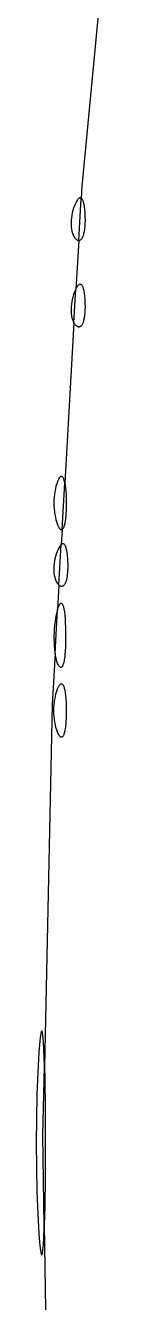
# Model space of a CAD drawing. Extents: x 70.3 to 133.4, y -81.7 to -32.
# Drawn here: x 71.641 to 71.684, y -64.945 to -64.359 of the extents above; entities that cross this region are included whole.
import ezdxf

# ---------------------------------------------------------------- set-up
doc = ezdxf.new("R2010")
doc.units = 0
doc.layers.add('BLACK', color=7, linetype='CONTINUOUS')

msp = doc.modelspace()

# ---------------------------------------------------------------- linework, layer by layer
at = {"layer": 'BLACK', "linetype": 'CONTINUOUS'}
for p, q in [((71.684263, -64.201321), (71.662285, -64.432808)), ((71.662285, -64.432808), (71.661984, -64.438068)), ((71.659393, -64.440544), (71.658926, -64.441635)), ((71.659844, -64.439644), (71.659393, -64.440544)), ((71.660277, -64.438934), (71.659844, -64.439644)), ((71.660486, -64.43865), (71.660277, -64.438934)), ((71.660691, -64.438413), (71.660486, -64.43865)), ((71.66089, -64.438223), (71.660691, -64.438413)), ((71.660867, -64.45758), (71.661984, -64.438068)), ((71.661084, -64.438079), (71.66089, -64.438223)), ((71.661273, -64.437982), (71.661084, -64.438079)), ((71.661456, -64.437932), (71.661273, -64.437982)), ((71.661634, -64.437928), (71.661456, -64.437932)), ((71.661806, -64.43797), (71.661634, -64.437928)), ((71.661972, -64.438057), (71.661806, -64.43797)), ((71.661984, -64.438068), (71.661972, -64.438057)), ((71.661984, -64.438068), (71.662131, -64.438191)), ((71.662131, -64.438191), (71.662284, -64.43837)), ((71.662284, -64.43837), (71.662431, -64.438595)), ((71.662431, -64.438595), (71.662571, -64.438865)), ((71.662571, -64.438865), (71.662705, -64.43918)), ((71.662705, -64.43918), (71.662951, -64.439946)), ((71.662951, -64.439946), (71.663168, -64.44089)), ((71.663168, -64.44089), (71.663355, -64.442012)), ((71.657686, -64.446059), (71.657524, -64.447171)), ((71.657906, -64.444941), (71.657686, -64.446059)), ((71.658186, -64.443826), (71.657906, -64.444941)), ((71.658526, -64.442721), (71.658186, -64.443826)), ((71.658926, -64.441635), (71.658526, -64.442721)), ((71.663355, -64.442012), (71.66351, -64.44331)), ((71.66351, -64.44331), (71.663633, -64.444783)), ((71.663633, -64.444783), (71.663722, -64.446431)), ((71.663722, -64.446431), (71.663747, -64.447204)), ((71.657421, -64.448271), (71.657377, -64.449351)), ((71.657377, -64.449351), (71.65739, -64.450402)), ((71.65739, -64.450402), (71.657462, -64.451416)), ((71.657524, -64.447171), (71.657421, -64.448271)), ((71.657462, -64.451416), (71.657591, -64.452387)), ((71.657591, -64.452387), (71.657777, -64.453306)), ((71.663518, -64.452536), (71.663439, -64.453086)), ((71.663586, -64.451959), (71.663518, -64.452536)), ((71.663644, -64.451355), (71.663586, -64.451959)), ((71.663691, -64.450725), (71.663644, -64.451355)), ((71.663726, -64.450069), (71.663691, -64.450725)), ((71.66375, -64.449389), (71.663726, -64.450069)), ((71.663747, -64.447204), (71.663761, -64.447956)), ((71.663761, -64.448684), (71.66375, -64.449389)), ((71.663761, -64.447956), (71.663761, -64.448684)), ((71.657777, -64.453306), (71.658019, -64.454165)), ((71.658019, -64.454165), (71.658319, -64.454956)), ((71.658319, -64.454956), (71.658674, -64.455673)), ((71.658674, -64.455673), (71.659086, -64.456306)), ((71.659086, -64.456306), (71.659312, -64.456589)), ((71.659312, -64.456589), (71.659553, -64.456849)), ((71.659553, -64.456849), (71.659798, -64.457075)), ((71.660867, -64.45758), (71.659592, -64.479834)), ((71.659798, -64.457075), (71.660038, -64.457258)), ((71.660038, -64.457258), (71.660273, -64.4574)), ((71.660273, -64.4574), (71.660503, -64.457502)), ((71.660503, -64.457502), (71.660728, -64.457562)), ((71.660728, -64.457562), (71.660838, -64.457578)), ((71.660838, -64.457578), (71.660867, -64.45758)), ((71.660946, -64.457584), (71.660867, -64.45758)), ((71.661053, -64.45758), (71.660946, -64.457584)), ((71.661159, -64.457566), (71.661053, -64.45758)), ((71.661263, -64.457543), (71.661159, -64.457566)), ((71.661365, -64.45751), (71.661263, -64.457543)), ((71.661565, -64.457417), (71.661365, -64.45751)), ((71.661758, -64.457286), (71.661565, -64.457417)), ((71.661943, -64.45712), (71.661758, -64.457286)), ((71.662122, -64.456918), (71.661943, -64.45712)), ((71.662292, -64.456681), (71.662122, -64.456918)), ((71.662455, -64.456409), (71.662292, -64.456681)), ((71.662609, -64.456104), (71.662455, -64.456409)), ((71.662755, -64.455766), (71.662609, -64.456104)), ((71.662893, -64.455396), (71.662755, -64.455766)), ((71.663021, -64.454995), (71.662893, -64.455396)), ((71.66314, -64.454562), (71.663021, -64.454995)), ((71.663249, -64.454099), (71.66314, -64.454562)), ((71.663349, -64.453607), (71.663249, -64.454099)), ((71.663439, -64.453086), (71.663349, -64.453607)), ((71.658926, -64.481323), (71.658526, -64.482409)), ((71.658701, -64.495401), (71.659592, -64.479834)), ((71.659393, -64.480232), (71.658926, -64.481323)), ((71.659592, -64.479834), (71.659393, -64.480232)), ((71.659592, -64.479834), (71.659844, -64.479332)), ((71.659844, -64.479332), (71.660277, -64.478622)), ((71.660277, -64.478622), (71.660486, -64.478338)), ((71.660486, -64.478338), (71.660691, -64.4781)), ((71.660691, -64.4781), (71.66089, -64.47791)), ((71.66089, -64.47791), (71.661084, -64.477767)), ((71.661084, -64.477767), (71.661273, -64.47767)), ((71.661273, -64.47767), (71.661456, -64.477619)), ((71.661456, -64.477619), (71.661634, -64.477615)), ((71.661634, -64.477615), (71.661806, -64.477657)), ((71.661806, -64.477657), (71.661972, -64.477745)), ((71.661972, -64.477745), (71.662131, -64.477879)), ((71.662131, -64.477879), (71.662284, -64.478058)), ((71.662284, -64.478058), (71.662431, -64.478283)), ((71.662431, -64.478283), (71.662571, -64.478553)), ((71.662571, -64.478553), (71.662705, -64.478868)), ((71.662705, -64.478868), (71.662951, -64.479633)), ((71.662951, -64.479633), (71.663168, -64.480578)), ((71.663168, -64.480578), (71.663355, -64.481699)), ((71.663355, -64.481699), (71.66351, -64.482998)), ((71.657421, -64.487959), (71.657377, -64.489038)), ((71.657524, -64.486859), (71.657421, -64.487959)), ((71.657686, -64.485746), (71.657524, -64.486859)), ((71.657906, -64.484628), (71.657686, -64.485746)), ((71.658186, -64.483513), (71.657906, -64.484628)), ((71.658526, -64.482409), (71.658186, -64.483513)), ((71.66351, -64.482998), (71.663633, -64.484471)), ((71.663633, -64.484471), (71.663722, -64.486118)), ((71.663722, -64.486118), (71.663747, -64.486892)), ((71.663747, -64.486892), (71.663761, -64.487643)), ((71.663761, -64.487643), (71.663761, -64.488372)), ((71.657377, -64.489038), (71.65739, -64.490089)), ((71.65739, -64.490089), (71.657462, -64.491104)), ((71.657462, -64.491104), (71.657591, -64.492074)), ((71.657591, -64.492074), (71.657777, -64.492993)), ((71.657777, -64.492993), (71.658019, -64.493852)), ((71.658019, -64.493852), (71.658319, -64.494644)), ((71.663249, -64.493787), (71.66314, -64.49425)), ((71.663349, -64.493295), (71.663249, -64.493787)), ((71.663439, -64.492774), (71.663349, -64.493295)), ((71.663518, -64.492224), (71.663439, -64.492774)), ((71.663586, -64.491647), (71.663518, -64.492224)), ((71.663644, -64.491043), (71.663586, -64.491647)), ((71.663691, -64.490413), (71.663644, -64.491043)), ((71.663726, -64.489757), (71.663691, -64.490413)), ((71.66375, -64.489076), (71.663726, -64.489757)), ((71.663761, -64.488372), (71.66375, -64.489076)), ((71.658701, -64.495401), (71.654496, -64.568826)), ((71.658319, -64.494644), (71.658674, -64.49536)), ((71.658674, -64.49536), (71.658701, -64.495401)), ((71.659086, -64.495994), (71.658701, -64.495401)), ((71.659312, -64.496277), (71.659086, -64.495994)), ((71.659553, -64.496536), (71.659312, -64.496277)), ((71.659798, -64.496762), (71.659553, -64.496536)), ((71.660038, -64.496946), (71.659798, -64.496762)), ((71.660273, -64.497088), (71.660038, -64.496946)), ((71.660503, -64.497189), (71.660273, -64.497088)), ((71.660728, -64.49725), (71.660503, -64.497189)), ((71.660838, -64.497265), (71.660728, -64.49725)), ((71.660946, -64.497271), (71.660838, -64.497265)), ((71.661053, -64.497267), (71.660946, -64.497271)), ((71.661159, -64.497254), (71.661053, -64.497267)), ((71.661263, -64.49723), (71.661159, -64.497254)), ((71.661365, -64.497198), (71.661263, -64.49723)), ((71.661565, -64.497104), (71.661365, -64.497198)), ((71.661758, -64.496974), (71.661565, -64.497104)), ((71.661943, -64.496807), (71.661758, -64.496974)), ((71.662122, -64.496605), (71.661943, -64.496807)), ((71.662292, -64.496368), (71.662122, -64.496605)), ((71.662455, -64.496097), (71.662292, -64.496368)), ((71.662609, -64.495792), (71.662455, -64.496097)), ((71.662755, -64.495454), (71.662609, -64.495792)), ((71.662893, -64.495084), (71.662755, -64.495454)), ((71.663021, -64.494682), (71.662893, -64.495084)), ((71.66314, -64.49425), (71.663021, -64.494682)), ((71.650767, -64.569201), (71.650431, -64.570335)), ((71.651154, -64.568139), (71.650767, -64.569201)), ((71.651562, -64.567231), (71.651154, -64.568139)), ((71.651958, -64.566551), (71.651562, -64.567231)), ((71.652151, -64.566294), (71.651958, -64.566551)), ((71.652341, -64.566093), (71.652151, -64.566294)), ((71.652527, -64.565946), (71.652341, -64.566093)), ((71.652708, -64.565852), (71.652527, -64.565946)), ((71.652886, -64.565812), (71.652708, -64.565852)), ((71.653058, -64.565824), (71.652886, -64.565812)), ((71.653226, -64.565888), (71.653058, -64.565824)), ((71.653388, -64.566003), (71.653226, -64.565888)), ((71.653271, -64.590206), (71.654496, -64.568826)), ((71.653545, -64.566168), (71.653388, -64.566003)), ((71.653697, -64.566383), (71.653545, -64.566168)), ((71.653981, -64.566961), (71.653697, -64.566383)), ((71.65424, -64.56773), (71.653981, -64.566961)), ((71.654471, -64.568687), (71.65424, -64.56773)), ((71.654496, -64.568826), (71.654471, -64.568687)), ((71.654496, -64.568826), (71.654672, -64.569824)), ((71.654672, -64.569824), (71.654841, -64.571139)), ((71.649606, -64.575377), (71.649528, -64.576714)), ((71.649735, -64.574061), (71.649606, -64.575377)), ((71.649915, -64.572775), (71.649735, -64.574061)), ((71.650147, -64.571529), (71.649915, -64.572775)), ((71.650431, -64.570335), (71.650147, -64.571529)), ((71.654841, -64.571139), (71.654977, -64.572625)), ((71.654977, -64.572625), (71.655076, -64.574277)), ((71.655076, -64.574277), (71.655137, -64.576091)), ((71.649528, -64.576714), (71.649502, -64.578061)), ((71.649502, -64.578061), (71.649528, -64.579408)), ((71.649528, -64.579408), (71.649606, -64.580745)), ((71.649606, -64.580745), (71.649735, -64.582062)), ((71.655111, -64.580958), (71.655076, -64.581845)), ((71.655137, -64.580031), (71.655111, -64.580958)), ((71.655137, -64.576091), (71.655157, -64.578061)), ((71.655157, -64.578061), (71.655137, -64.580031)), ((71.649735, -64.582062), (71.649915, -64.583348)), ((71.649915, -64.583348), (71.650147, -64.584593)), ((71.650147, -64.584593), (71.650431, -64.585787)), ((71.650431, -64.585787), (71.650767, -64.586921)), ((71.650767, -64.586921), (71.651154, -64.587983)), ((71.654471, -64.587435), (71.654359, -64.587937)), ((71.654576, -64.586889), (71.654471, -64.587435)), ((71.654672, -64.586298), (71.654576, -64.586889)), ((71.654761, -64.585662), (71.654672, -64.586298)), ((71.654841, -64.584983), (71.654761, -64.585662)), ((71.654913, -64.584261), (71.654841, -64.584983)), ((71.654977, -64.583497), (71.654913, -64.584261)), ((71.655031, -64.582691), (71.654977, -64.583497)), ((71.655076, -64.581845), (71.655031, -64.582691)), ((71.651154, -64.587983), (71.651359, -64.588466)), ((71.651359, -64.588466), (71.651562, -64.588891)), ((71.651562, -64.588891), (71.651761, -64.589259)), ((71.651761, -64.589259), (71.651958, -64.589571)), ((71.651958, -64.589571), (71.652151, -64.589828)), ((71.652151, -64.589828), (71.652341, -64.590029)), ((71.652341, -64.590029), (71.652527, -64.590176)), ((71.652527, -64.590176), (71.652618, -64.59023)), ((71.652618, -64.59023), (71.652708, -64.59027)), ((71.652708, -64.59027), (71.652798, -64.590296)), ((71.652798, -64.590296), (71.652886, -64.59031)), ((71.653271, -64.590206), (71.65288, -64.597042)), ((71.652886, -64.59031), (71.652972, -64.590311)), ((71.652972, -64.590311), (71.653058, -64.590298)), ((71.653058, -64.590298), (71.653143, -64.590273)), ((71.653143, -64.590273), (71.653226, -64.590234)), ((71.653226, -64.590234), (71.653271, -64.590206)), ((71.653308, -64.590183), (71.653271, -64.590206)), ((71.653388, -64.590119), (71.653308, -64.590183)), ((71.653545, -64.589954), (71.653388, -64.590119)), ((71.653697, -64.589739), (71.653545, -64.589954)), ((71.653842, -64.589474), (71.653697, -64.589739)), ((71.653981, -64.589161), (71.653842, -64.589474)), ((71.654114, -64.5888), (71.653981, -64.589161)), ((71.65424, -64.588392), (71.654114, -64.5888)), ((71.654359, -64.587937), (71.65424, -64.588392)), ((71.651456, -64.599294), (71.650988, -64.600385)), ((71.651906, -64.598394), (71.651456, -64.599294)), ((71.651807, -64.615776), (71.65288, -64.597042)), ((71.652339, -64.597684), (71.651906, -64.598394)), ((71.652549, -64.5974), (71.652339, -64.597684)), ((71.652753, -64.597163), (71.652549, -64.5974)), ((71.65288, -64.597042), (71.652753, -64.597163)), ((71.65288, -64.597042), (71.652953, -64.596973)), ((71.652953, -64.596973), (71.653147, -64.596829)), ((71.653147, -64.596829), (71.653336, -64.596732)), ((71.653336, -64.596732), (71.653519, -64.596682)), ((71.653519, -64.596682), (71.653696, -64.596678)), ((71.653696, -64.596678), (71.653868, -64.59672)), ((71.653868, -64.59672), (71.654034, -64.596807)), ((71.654034, -64.596807), (71.654194, -64.596941)), ((71.654194, -64.596941), (71.654347, -64.59712)), ((71.654347, -64.59712), (71.654494, -64.597345)), ((71.654494, -64.597345), (71.654634, -64.597615)), ((71.654634, -64.597615), (71.654767, -64.59793)), ((71.654767, -64.59793), (71.655013, -64.598696)), ((71.655013, -64.598696), (71.65523, -64.59964)), ((71.649748, -64.604809), (71.649586, -64.605922)), ((71.649969, -64.603691), (71.649748, -64.604809)), ((71.650249, -64.602576), (71.649969, -64.603691)), ((71.650589, -64.601471), (71.650249, -64.602576)), ((71.650988, -64.600385), (71.650589, -64.601471)), ((71.65523, -64.59964), (71.655417, -64.600762)), ((71.655417, -64.600762), (71.655573, -64.60206)), ((71.655573, -64.60206), (71.655695, -64.603534)), ((71.655695, -64.603534), (71.655784, -64.605181)), ((71.655784, -64.605181), (71.65581, -64.605954)), ((71.649484, -64.607021), (71.649439, -64.608101)), ((71.649439, -64.608101), (71.649453, -64.609152)), ((71.649453, -64.609152), (71.649524, -64.610166)), ((71.649586, -64.605922), (71.649484, -64.607021)), ((71.649524, -64.610166), (71.649653, -64.611137)), ((71.655649, -64.610709), (71.65558, -64.611287)), ((71.655707, -64.610106), (71.655649, -64.610709)), ((71.655753, -64.609475), (71.655707, -64.610106)), ((71.655789, -64.60882), (71.655753, -64.609475)), ((71.655812, -64.608139), (71.655789, -64.60882)), ((71.65581, -64.605954), (71.655823, -64.606706)), ((71.655824, -64.607434), (71.655812, -64.608139)), ((71.655823, -64.606706), (71.655824, -64.607434)), ((71.649653, -64.611137), (71.649839, -64.612056)), ((71.649839, -64.612056), (71.650082, -64.612915)), ((71.650082, -64.612915), (71.650381, -64.613706)), ((71.650381, -64.613706), (71.650737, -64.614423)), ((71.650737, -64.614423), (71.651148, -64.615056)), ((71.651148, -64.615056), (71.651375, -64.615339)), ((71.651807, -64.615776), (71.651169, -64.626917)), ((71.651375, -64.615339), (71.651615, -64.615599)), ((71.651615, -64.615599), (71.651807, -64.615776)), ((71.65186, -64.615824), (71.651807, -64.615776)), ((71.6521, -64.616008), (71.65186, -64.615824)), ((71.652336, -64.61615), (71.6521, -64.616008)), ((71.652566, -64.616251), (71.652336, -64.61615)), ((71.65279, -64.616312), (71.652566, -64.616251)), ((71.6529, -64.616328), (71.65279, -64.616312)), ((71.653009, -64.616334), (71.6529, -64.616328)), ((71.653116, -64.61633), (71.653009, -64.616334)), ((71.653221, -64.616316), (71.653116, -64.61633)), ((71.653325, -64.616293), (71.653221, -64.616316)), ((71.653428, -64.61626), (71.653325, -64.616293)), ((71.653627, -64.616167), (71.653428, -64.61626)), ((71.65382, -64.616036), (71.653627, -64.616167)), ((71.654006, -64.61587), (71.65382, -64.616036)), ((71.654184, -64.615668), (71.654006, -64.61587)), ((71.654355, -64.615431), (71.654184, -64.615668)), ((71.654517, -64.615159), (71.654355, -64.615431)), ((71.654672, -64.614854), (71.654517, -64.615159)), ((71.654818, -64.614517), (71.654672, -64.614854)), ((71.654955, -64.614147), (71.654818, -64.614517)), ((71.655083, -64.613745), (71.654955, -64.614147)), ((71.655202, -64.613312), (71.655083, -64.613745)), ((71.655312, -64.61285), (71.655202, -64.613312)), ((71.655412, -64.612357), (71.655312, -64.61285)), ((71.655501, -64.611836), (71.655412, -64.612357)), ((71.65558, -64.611287), (71.655501, -64.611836)), ((71.650015, -64.647062), (71.651169, -64.626917)), ((71.65091, -64.627822), (71.650558, -64.629303)), ((71.651169, -64.626917), (71.65091, -64.627822)), ((71.651169, -64.626917), (71.651284, -64.626515)), ((71.651284, -64.626515), (71.651651, -64.625487)), ((71.651651, -64.625487), (71.652008, -64.624733)), ((71.652008, -64.624733), (71.652183, -64.624457)), ((71.652183, -64.624457), (71.652354, -64.624248)), ((71.652354, -64.624248), (71.652522, -64.624105)), ((71.652522, -64.624105), (71.652686, -64.624028)), ((71.652686, -64.624028), (71.652846, -64.624015)), ((71.652846, -64.624015), (71.653003, -64.624066)), ((71.653003, -64.624066), (71.653154, -64.624181)), ((71.653154, -64.624181), (71.653301, -64.624358)), ((71.653301, -64.624358), (71.653581, -64.6249)), ((71.653581, -64.6249), (71.653838, -64.625685)), ((71.653838, -64.625685), (71.654072, -64.626709)), ((71.654072, -64.626709), (71.65428, -64.627967)), ((71.65428, -64.627967), (71.65446, -64.629455)), ((71.649801, -64.634045), (71.649649, -64.635684)), ((71.650004, -64.632427), (71.649801, -64.634045)), ((71.650256, -64.630842), (71.650004, -64.632427)), ((71.650558, -64.629303), (71.650256, -64.630842)), ((71.65446, -64.629455), (71.654611, -64.631166)), ((71.654611, -64.631166), (71.654729, -64.633096)), ((71.654729, -64.633096), (71.654814, -64.63524)), ((71.649492, -64.638979), (71.649487, -64.640609)), ((71.649545, -64.637333), (71.649492, -64.638979)), ((71.649649, -64.635684), (71.649545, -64.637333)), ((71.654814, -64.63524), (71.654863, -64.637593)), ((71.654873, -64.639968), (71.654842, -64.642177)), ((71.654863, -64.637593), (71.654873, -64.639968)), ((71.649487, -64.640609), (71.649532, -64.642211)), ((71.649532, -64.642211), (71.649625, -64.643774)), ((71.649625, -64.643774), (71.649767, -64.645285)), ((71.649767, -64.645285), (71.649958, -64.646732)), ((71.654665, -64.646068), (71.654524, -64.647735)), ((71.654772, -64.644212), (71.654665, -64.646068)), ((71.654842, -64.642177), (71.654772, -64.644212)), ((71.650015, -64.647062), (71.648665, -64.670646)), ((71.649958, -64.646732), (71.650015, -64.647062)), ((71.650197, -64.648103), (71.650015, -64.647062)), ((71.650485, -64.649385), (71.650197, -64.648103)), ((71.65082, -64.650566), (71.650485, -64.649385)), ((71.651204, -64.651634), (71.65082, -64.650566)), ((71.651406, -64.652104), (71.651204, -64.651634)), ((71.651605, -64.652506), (71.651406, -64.652104)), ((71.653782, -64.65199), (71.653648, -64.652385)), ((71.65391, -64.65154), (71.653782, -64.65199)), ((71.654031, -64.651036), (71.65391, -64.65154)), ((71.654144, -64.650479), (71.654031, -64.651036)), ((71.654251, -64.649869), (71.654144, -64.650479)), ((71.65435, -64.649208), (71.654251, -64.649869)), ((71.654441, -64.648496), (71.65435, -64.649208)), ((71.654524, -64.647735), (71.654441, -64.648496)), ((71.651801, -64.652841), (71.651605, -64.652506)), ((71.651992, -64.653111), (71.651801, -64.652841)), ((71.65218, -64.653315), (71.651992, -64.653111)), ((71.652363, -64.653456), (71.65218, -64.653315)), ((71.652453, -64.653503), (71.652363, -64.653456)), ((71.652542, -64.653534), (71.652453, -64.653503)), ((71.652629, -64.653549), (71.652542, -64.653534)), ((71.652716, -64.653549), (71.652629, -64.653549)), ((71.652801, -64.653534), (71.652716, -64.653549)), ((71.652885, -64.653503), (71.652801, -64.653534)), ((71.652968, -64.653457), (71.652885, -64.653503)), ((71.653049, -64.653397), (71.652968, -64.653457)), ((71.653207, -64.653231), (71.653049, -64.653397)), ((71.65336, -64.653006), (71.653207, -64.653231)), ((71.653507, -64.652724), (71.65336, -64.653006)), ((71.653648, -64.652385), (71.653507, -64.652724)), ((71.650767, -64.664452), (71.651154, -64.66339)), ((71.651154, -64.66339), (71.651562, -64.662482)), ((71.651562, -64.662482), (71.651958, -64.661801)), ((71.651958, -64.661801), (71.652151, -64.661545)), ((71.652151, -64.661545), (71.652341, -64.661343)), ((71.652341, -64.661343), (71.652527, -64.661196)), ((71.652527, -64.661196), (71.652708, -64.661103)), ((71.652708, -64.661103), (71.652886, -64.661062)), ((71.652886, -64.661062), (71.653058, -64.661074)), ((71.653058, -64.661074), (71.653226, -64.661138)), ((71.653226, -64.661138), (71.653388, -64.661253)), ((71.653388, -64.661253), (71.653545, -64.661418)), ((71.653545, -64.661418), (71.653697, -64.661634)), ((71.653697, -64.661634), (71.653981, -64.662211)), ((71.653981, -64.662211), (71.65424, -64.662981)), ((71.65424, -64.662981), (71.654471, -64.663937)), ((71.649606, -64.670627), (71.649735, -64.669311)), ((71.649735, -64.669311), (71.649915, -64.668025)), ((71.649915, -64.668025), (71.650147, -64.66678)), ((71.650147, -64.66678), (71.650431, -64.665585)), ((71.650431, -64.665585), (71.650767, -64.664452)), ((71.654471, -64.663937), (71.654672, -64.665075)), ((71.654672, -64.665075), (71.654841, -64.666389)), ((71.654841, -64.666389), (71.654977, -64.667875)), ((71.654977, -64.667875), (71.655076, -64.669527)), ((71.655076, -64.669527), (71.655137, -64.671341)), ((71.648665, -64.670646), (71.64515, -64.836684)), ((71.649502, -64.673311), (71.649528, -64.671964)), ((71.649528, -64.674658), (71.649502, -64.673311)), ((71.649528, -64.671964), (71.649606, -64.670627)), ((71.649606, -64.675995), (71.649528, -64.674658)), ((71.655137, -64.675281), (71.655111, -64.676208)), ((71.655137, -64.671341), (71.655157, -64.673311)), ((71.655157, -64.673311), (71.655137, -64.675281)), ((71.649735, -64.677312), (71.649606, -64.675995)), ((71.649915, -64.678598), (71.649735, -64.677312)), ((71.650147, -64.679843), (71.649915, -64.678598)), ((71.650431, -64.681038), (71.650147, -64.679843)), ((71.650767, -64.682171), (71.650431, -64.681038)), ((71.654761, -64.680912), (71.654672, -64.681548)), ((71.654841, -64.680233), (71.654761, -64.680912)), ((71.654913, -64.679511), (71.654841, -64.680233)), ((71.654977, -64.678747), (71.654913, -64.679511)), ((71.655031, -64.677942), (71.654977, -64.678747)), ((71.655076, -64.677095), (71.655031, -64.677942)), ((71.655111, -64.676208), (71.655076, -64.677095)), ((71.651154, -64.683233), (71.650767, -64.682171)), ((71.651359, -64.683716), (71.651154, -64.683233)), ((71.651562, -64.684141), (71.651359, -64.683716)), ((71.651761, -64.684509), (71.651562, -64.684141)), ((71.651958, -64.684821), (71.651761, -64.684509)), ((71.652151, -64.685078), (71.651958, -64.684821)), ((71.652341, -64.685279), (71.652151, -64.685078)), ((71.652527, -64.685426), (71.652341, -64.685279)), ((71.652618, -64.68548), (71.652527, -64.685426)), ((71.652708, -64.68552), (71.652618, -64.68548)), ((71.652798, -64.685547), (71.652708, -64.68552)), ((71.652886, -64.68556), (71.652798, -64.685547)), ((71.652972, -64.685561), (71.652886, -64.68556)), ((71.653058, -64.685548), (71.652972, -64.685561)), ((71.653143, -64.685523), (71.653058, -64.685548)), ((71.653226, -64.685485), (71.653143, -64.685523)), ((71.653308, -64.685433), (71.653226, -64.685485)), ((71.653388, -64.68537), (71.653308, -64.685433)), ((71.653545, -64.685204), (71.653388, -64.68537)), ((71.653697, -64.684989), (71.653545, -64.685204)), ((71.653842, -64.684725), (71.653697, -64.684989)), ((71.653981, -64.684411), (71.653842, -64.684725)), ((71.654114, -64.68405), (71.653981, -64.684411)), ((71.65424, -64.683642), (71.654114, -64.68405)), ((71.654359, -64.683187), (71.65424, -64.683642)), ((71.654471, -64.682686), (71.654359, -64.683187)), ((71.654576, -64.682139), (71.654471, -64.682686)), ((71.654672, -64.681548), (71.654576, -64.682139)), ((71.643486, -64.821483), (71.643207, -64.823407)), ((71.643753, -64.820473), (71.643486, -64.821483)), ((71.643882, -64.820303), (71.643753, -64.820473)), ((71.644008, -64.820353), (71.643882, -64.820303)), ((71.644248, -64.821103), (71.644008, -64.820353)), ((71.64468, -64.825128), (71.644248, -64.821103)), ((71.643207, -64.823407), (71.642621, -64.830077)), ((71.645037, -64.832376), (71.64468, -64.825128)), ((71.642621, -64.830077), (71.642095, -64.839298)), ((71.64515, -64.836684), (71.645037, -64.832376)), ((71.642095, -64.839298), (71.641719, -64.849546)), ((71.64448, -64.868308), (71.64515, -64.836684)), ((71.64515, -64.836684), (71.645307, -64.842676)), ((71.645307, -64.842676), (71.645477, -64.855857)), ((71.641719, -64.849546), (71.641494, -64.860476)), ((71.645477, -64.855857), (71.645537, -64.871749)), ((71.641494, -64.860476), (71.641419, -64.871749)), ((71.645079, -64.909501), (71.64448, -64.868308)), ((71.641419, -64.871749), (71.641494, -64.883021)), ((71.645537, -64.871749), (71.645477, -64.88764)), ((71.641494, -64.883021), (71.641719, -64.893952)), ((71.645477, -64.88764), (71.645307, -64.900822)), ((71.641719, -64.893952), (71.642095, -64.904199)), ((71.645307, -64.900822), (71.645079, -64.909501)), ((71.642095, -64.904199), (71.642621, -64.913421)), ((71.645037, -64.911121), (71.645079, -64.909501)), ((71.645079, -64.909501), (71.647352, -65.06575)), ((71.642621, -64.913421), (71.642918, -64.917233)), ((71.64468, -64.918369), (71.644869, -64.915138)), ((71.644869, -64.915138), (71.645037, -64.911121)), ((71.642918, -64.917233), (71.643207, -64.920091)), ((71.643207, -64.920091), (71.643486, -64.922014)), ((71.644248, -64.922394), (71.644473, -64.920795)), ((71.644473, -64.920795), (71.64468, -64.918369)), ((71.643486, -64.922014), (71.643621, -64.922632)), ((71.643621, -64.922632), (71.643753, -64.923025)), ((71.643753, -64.923025), (71.643882, -64.923195)), ((71.643882, -64.923195), (71.643946, -64.923197)), ((71.643946, -64.923197), (71.644008, -64.923144)), ((71.644008, -64.923144), (71.64413, -64.922877)), ((71.64413, -64.922877), (71.644248, -64.922394))]:
    msp.add_line(p, q, dxfattribs=at)

doc.saveas('drawing.dxf')
